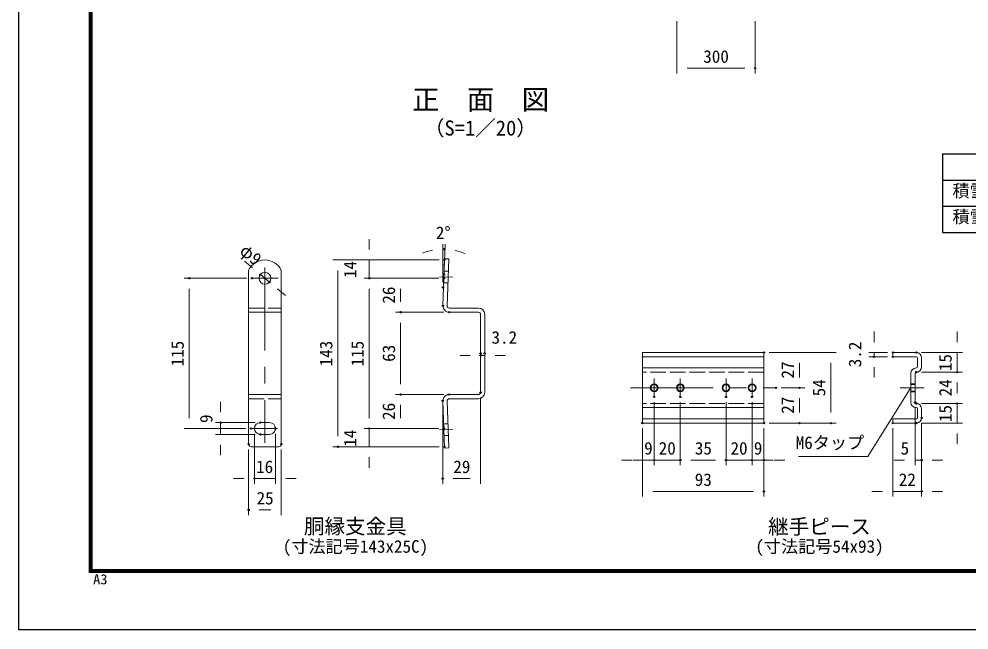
# Model space of a CAD drawing. Units: millimetres, scale not verified, with parts at other scales. Extents: x -4200 to 4200, y -2970 to 2970.
# Drawn here: x -4200 to -562, y -2970 to -631 of the extents above; entities that cross this region are included whole.
import ezdxf
from ezdxf.enums import TextEntityAlignment as Align

# ---------------------------------------------------------------- set-up
doc = ezdxf.new("R2010")
doc.units = ezdxf.units.MM
doc.header["$LTSCALE"] = 10
doc.header["$PDMODE"] = 32
doc.header["$PDSIZE"] = 5
for name, pattern in [('DASHED', [7.5, 6, -1.5]), ('USER1', [50.8, 31.75, -6.35, 6.35, -6.35]), ('USER2', [0.375, 0.25, -0.125])]:
    doc.linetypes.add(name, pattern=pattern)
for name, color, linetype, lineweight in [('0-0_D-TTL', 2, 'Continuous', 25), ('0-1_D-TTL-TXT', 7, 'Continuous', 25), ('0-2_D-BMK', 2, 'USER1', 13), ('0-6_D-STR3', 3, 'Continuous', 13), ('0-8_D-STR-DIM', 7, 'Continuous', 13), ('0-9_0', 7, 'Continuous', 25), ('0-B_D-STR-TXT', 7, 'Continuous', 13)]:
    doc.layers.add(name, color=color, linetype=linetype, lineweight=lineweight)
doc.layers.add('0-A_Defpoints', color=8, linetype='Continuous')
doc.styles.add('ＭＳ ゴシック', font='')
doc.styles.get('ＭＳ ゴシック').set_extended_font_data('MS Gothic')

msp = doc.modelspace()

# ---------------------------------------------------------------- linework, layer by layer
at = {"layer": '0-0_D-TTL'}
for points in [[(-4199.92, 2970), (4200.08, 2970), (4200.08, -2970), (-4199.92, -2970)], [(-3929.92, 2750), (3930.08, 2750), (3930.08, -2750), (-3929.92, -2750)], [(-3927.42, 2747.5), (3927.58, 2747.5), (3927.58, -2747.5), (-3927.42, -2747.5)], [(-3924.92, 2745), (3925.08, 2745), (3925.08, -2745), (-3924.92, -2745)], [(-3922.42, 2742.5), (3922.58, 2742.5), (3922.58, -2742.5), (-3922.42, -2742.5)], [(-3919.92, 2740), (3920.08, 2740), (3920.08, -2740), (-3919.92, -2740)]]:
    msp.add_lwpolyline(points, close=True, dxfattribs=at)
at = {"layer": '0-2_D-BMK'}
for p, q in [((-3258.07, -1582.16), (-3258.07, -2253.75)), ((-3308.07, -1623.72), (-3208.07, -1623.72)), ((-2539.01, -1619.98), (-2589.62, -1618.21)), ((-1767.48, -2008), (-1767.48, -2078)), ((-1667.48, -2008), (-1667.48, -2078)), ((-1492.48, -2008), (-1492.48, -2078)), ((-1392.48, -2008), (-1392.48, -2078)), ((-1858.72, -2043), (-1301.24, -2043)), ((-825.9, -2043), (-733.58, -2043)), ((-3311.02, -2198.72), (-3209.54, -2198.72)), ((-2539.01, -2202.46), (-2589.62, -2204.23))]:
    msp.add_line(p, q, dxfattribs=at)
at = {"layer": '0-6_D-STR3'}
for p, q in [((-2570.19, -1548.85), (-2576.47, -1728.88)), ((-2554.2, -1549.4), (-2570.19, -1548.85)), ((-2554.2, -1549.4), (-2560.48, -1729.44)), ((-3320.57, -1592.2), (-3320.57, -2258.72)), ((-3195.57, -1592.2), (-3195.57, -2258.72)), ((-2555.85, -1596.87), (-2571.84, -1596.32)), ((-2557.42, -1641.85), (-2573.41, -1641.29)), ((-2440.34, -1737.72), (-2552.49, -1737.72)), ((-3320.57, -1753.72), (-3195.57, -1753.72)), ((-2440.34, -1753.72), (-2552.49, -1753.72)), ((-2432.34, -1761.72), (-2432.34, -2060.72)), ((-2416.34, -1761.72), (-2416.34, -2060.72)), ((-1812.48, -1908), (-1812.48, -2178)), ((-1812.48, -1908), (-1347.48, -1908)), ((-1812.48, -1924), (-1347.48, -1924)), ((-1347.48, -1908), (-1347.48, -2178)), ((-853.53, -1908), (-853.53, -1924)), ((-853.53, -1908), (-763.53, -1908)), ((-853.53, -1924), (-763.53, -1924)), ((-759.53, -1928), (-759.53, -1963)), ((-743.53, -1928), (-743.53, -1963)), ((-1347.48, -1967), (-1812.48, -1967)), ((-784.53, -1987), (-784.53, -2099)), ((-768.53, -1987), (-768.53, -2099)), ((-764.53, -1967), (-763.53, -1967)), ((-764.53, -1983), (-763.53, -1983)), ((-3320.57, -2068.72), (-3195.57, -2068.72)), ((-2440.34, -2068.72), (-2552.49, -2068.72)), ((-2576.47, -2093.56), (-2570.19, -2273.6)), ((-2560.48, -2093), (-2554.2, -2273.04)), ((-2440.34, -2084.72), (-2552.49, -2084.72)), ((-764.53, -2103), (-763.53, -2103)), ((-1347.48, -2119), (-1812.48, -2119)), ((-764.53, -2119), (-763.53, -2119)), ((-759.53, -2123), (-759.53, -2158)), ((-743.53, -2123), (-743.53, -2158)), ((-3240.57, -2176.22), (-3275.57, -2176.22)), ((-2557.42, -2180.59), (-2573.41, -2181.15)), ((-1812.48, -2162), (-1347.48, -2162)), ((-1812.48, -2178), (-1347.48, -2178)), ((-853.53, -2162), (-763.53, -2162)), ((-853.53, -2162), (-853.53, -2178)), ((-853.53, -2178), (-763.53, -2178)), ((-3240.57, -2221.22), (-3275.57, -2221.22)), ((-2555.85, -2225.57), (-2571.84, -2226.12)), ((-3205.57, -2268.72), (-3310.57, -2268.72)), ((-2554.2, -2273.04), (-2570.19, -2273.6))]:
    msp.add_line(p, q, dxfattribs=at)
at = {"layer": '0-6_D-STR3', "linetype": 'DASHED'}
for p, q in [((-3320.57, -1737.72), (-3195.57, -1737.72)), ((-1347.48, -1983), (-1812.48, -1983)), ((-3320.57, -2084.72), (-3195.57, -2084.72)), ((-1347.48, -2103), (-1812.48, -2103))]:
    msp.add_line(p, q, dxfattribs=at)
at = {"layer": '0-6_D-STR3', "linetype": 'USER2'}
for p, q in [((-784.53, -2028), (-768.53, -2028)), ((-784.53, -2030.7), (-768.53, -2030.7)), ((-784.53, -2055.29), (-768.53, -2055.29)), ((-784.53, -2058), (-768.53, -2058))]:
    msp.add_line(p, q, dxfattribs=at)
at = {"layer": '0-6_D-STR3'}
for centre, radius in [((-3258.07, -1623.72), 22.5), ((-1767.48, -2043), 15), ((-1767.48, -2043), 12.29), ((-1667.48, -2043), 15), ((-1667.48, -2043), 12.29), ((-1492.48, -2043), 15), ((-1492.48, -2043), 12.29), ((-1392.48, -2043), 15), ((-1392.48, -2043), 12.29)]:
    msp.add_circle(centre, radius, dxfattribs=at)
for centre, radius, start, end in [((-3258.07, -1623.72), 70, 26.7655, 153.2345), ((-2552.49, -1729.72), 24, 178, 270), ((-2552.49, -1729.72), 8, 178, 270), ((-2440.34, -1761.72), 24, 0, 90), ((-2440.34, -1761.72), 8, 0, 90), ((-763.53, -1928), 20, 0, 90), ((-763.53, -1928), 4, 0, 90), ((-763.53, -1963), 4, 270, 0), ((-763.53, -1963), 20, 270, 0), ((-764.53, -1987), 20, 90, 180), ((-764.53, -1987), 4, 90, 180), ((-2552.49, -2092.72), 24, 90, 182), ((-2440.34, -2060.72), 8, 270, 0), ((-2440.34, -2060.72), 24, 270, 0), ((-2552.49, -2092.72), 8, 90, 182), ((-764.53, -2099), 20, 180, 270), ((-764.53, -2099), 4, 180, 270), ((-763.53, -2123), 20, 0, 90), ((-763.53, -2123), 4, 0, 90), ((-3275.57, -2198.72), 22.5, 90, 270), ((-3240.57, -2198.72), 22.5, 270, 90), ((-763.53, -2158), 4, 270, 0), ((-763.53, -2158), 20, 270, 0), ((-3310.57, -2258.72), 10, 180, 270), ((-3205.57, -2258.72), 10, 270, 0)]:
    msp.add_arc(centre, radius, start, end, dxfattribs=at)
at = {"layer": '0-8_D-STR-DIM'}
for p, q in [((-1680.77, -640.15), (-1680.77, -840.15)), ((-1380.77, -640.15), (-1380.77, -840.15)), ((-1640.77, -820.15), (-1420.77, -820.15)), ((-2858.75, -1513.72), (-2858.75, -1473.72)), ((-2576.47, -1638.52), (-2576.47, -1492.7)), ((-2571.61, -1589.64), (-2568.23, -1492.84)), ((-3306.15, -1583.79), (-3336.92, -1558.23)), ((-2590.36, -1553.72), (-2998.75, -1553.72)), ((-2590.36, -1553.72), (-2878.75, -1553.72)), ((-2858.75, -1553.72), (-2858.75, -1623.72)), ((-2978.75, -1593.72), (-2978.75, -2228.72)), ((-3328.07, -1623.72), (-3567.84, -1623.72)), ((-3240.76, -1638.1), (-3275.38, -1609.34)), ((-2592.8, -1623.72), (-2878.75, -1623.72)), ((-2592.8, -1623.72), (-2878.75, -1623.72)), ((-2592.8, -1623.72), (-2758.75, -1623.72)), ((-3547.84, -2158.72), (-3547.84, -1663.72)), ((-3209.99, -1663.65), (-3179.22, -1689.21)), ((-2858.75, -1663.72), (-2858.75, -1703.72)), ((-2858.75, -1663.72), (-2858.75, -2158.72)), ((-2738.75, -1663.72), (-2738.75, -1713.72)), ((-2572.49, -1753.72), (-2758.75, -1753.72)), ((-2572.49, -1753.72), (-2758.75, -1753.72)), ((-2738.75, -1793.72), (-2738.75, -2028.72)), ((-925.63, -1868), (-925.63, -1828)), ((-607.16, -1868), (-607.16, -1828)), ((-2472.34, -1919.15), (-2512.34, -1919.15)), ((-2416.34, -1919.15), (-2432.34, -1919.15)), ((-2376.34, -1919.15), (-2336.34, -1919.15)), ((-1327.48, -1908), (-1191.11, -1908)), ((-1327.48, -1908), (-1071.11, -1908)), ((-873.53, -1908), (-945.63, -1908)), ((-873.53, -1924), (-945.63, -1924)), ((-925.63, -1908), (-925.63, -1924)), ((-743.53, -1908), (-587.16, -1908)), ((-607.16, -1908), (-607.16, -1983)), ((-2432.34, -1931.22), (-2432.34, -1939.15)), ((-2416.34, -1931.22), (-2416.34, -1939.15)), ((-1211.11, -1948), (-1211.11, -2003)), ((-1091.11, -1948), (-1091.11, -2138)), ((-925.63, -1964), (-925.63, -2004)), ((-744.03, -1983), (-587.16, -1983)), ((-744.03, -1983), (-587.16, -1983)), ((-607.16, -2023), (-607.16, -2063)), ((-607.16, -2023), (-607.16, -2063)), ((-607.16, -2063), (-607.16, -2023)), ((-2572.49, -2068.72), (-2758.75, -2068.72)), ((-2572.49, -2068.72), (-2758.75, -2068.72)), ((-1281.24, -2043), (-1191.11, -2043)), ((-1281.24, -2043), (-1191.11, -2043)), ((-3427.84, -2136.22), (-3427.84, -2096.22)), ((-2738.75, -2158.72), (-2738.75, -2108.72)), ((-2432.34, -2080.72), (-2432.34, -2410.59)), ((-1767.48, -2098), (-1767.48, -2339.65)), ((-1767.48, -2098), (-1767.48, -2339.65)), ((-1667.48, -2098), (-1667.48, -2339.65)), ((-1667.48, -2098), (-1667.48, -2339.65)), ((-1492.48, -2098), (-1492.48, -2339.65)), ((-1492.48, -2098), (-1492.48, -2339.65)), ((-1392.48, -2098), (-1392.48, -2339.65)), ((-1392.48, -2098), (-1392.48, -2339.65)), ((-1211.11, -2083), (-1211.11, -2138)), ((-744.03, -2103), (-587.16, -2103)), ((-743.53, -2103), (-587.16, -2103)), ((-607.16, -2178), (-607.16, -2103)), ((-2858.75, -2158.72), (-2858.75, -2118.72)), ((-2577.34, -2112.64), (-2577.34, -2410.59)), ((-768.53, -2119), (-768.53, -2339.65)), ((-3295.57, -2176.22), (-3447.84, -2176.22)), ((-3427.84, -2221.22), (-3427.84, -2176.22)), ((-1327.48, -2178), (-1191.11, -2178)), ((-1327.48, -2178), (-1071.11, -2178)), ((-743.53, -2178), (-743.53, -2339.65)), ((-743.53, -2178), (-743.53, -2459.65)), ((-743.53, -2178), (-587.16, -2178)), ((-3331.02, -2198.72), (-3567.84, -2198.72)), ((-3298.07, -2218.72), (-3298.07, -2410.59)), ((-3218.07, -2218.72), (-3218.07, -2410.59)), ((-2592.8, -2198.72), (-2878.75, -2198.72)), ((-2592.8, -2198.72), (-2878.75, -2198.72)), ((-2858.75, -2268.72), (-2858.75, -2198.72)), ((-2592.8, -2198.72), (-2758.75, -2198.72)), ((-1812.48, -2198), (-1812.48, -2339.65)), ((-1812.48, -2198), (-1812.48, -2459.65)), ((-1347.48, -2198), (-1347.48, -2339.65)), ((-1347.48, -2198), (-1347.48, -2459.65)), ((-853.53, -2198), (-853.53, -2459.65)), ((-607.16, -2218), (-607.16, -2258)), ((-3295.57, -2221.22), (-3447.84, -2221.22)), ((-3427.84, -2261.22), (-3427.84, -2301.22)), ((-3320.57, -2278.72), (-3320.57, -2530.59)), ((-3195.57, -2278.72), (-3195.57, -2530.59)), ((-2590.36, -2268.72), (-2998.75, -2268.72)), ((-2590.36, -2268.72), (-2878.75, -2268.72)), ((-2858.75, -2308.72), (-2858.75, -2348.72)), ((-1852.48, -2319.65), (-1892.48, -2319.65)), ((-1807.48, -2319.65), (-1847.48, -2319.65)), ((-1812.48, -2319.65), (-1767.48, -2319.65)), ((-1767.48, -2319.65), (-1667.48, -2319.65)), ((-1727.48, -2319.65), (-1687.48, -2319.65)), ((-1627.48, -2319.65), (-1587.48, -2319.65)), ((-1627.48, -2319.65), (-1532.48, -2319.65)), ((-1532.48, -2319.65), (-1572.48, -2319.65)), ((-1492.48, -2319.65), (-1392.48, -2319.65)), ((-1432.48, -2319.65), (-1472.48, -2319.65)), ((-1392.48, -2319.65), (-1347.48, -2319.65)), ((-1352.48, -2319.65), (-1312.48, -2319.65)), ((-1307.48, -2319.65), (-1267.48, -2319.65)), ((-808.53, -2319.65), (-848.53, -2319.65)), ((-768.53, -2319.65), (-743.53, -2319.65)), ((-703.53, -2319.65), (-663.53, -2319.65)), ((-3338.07, -2390.59), (-3378.07, -2390.59)), ((-3218.07, -2390.59), (-3298.07, -2390.59)), ((-3178.07, -2390.59), (-3138.07, -2390.59)), ((-2472.34, -2390.59), (-2537.34, -2390.59)), ((-1772.48, -2439.65), (-1387.48, -2439.65)), ((-893.53, -2439.65), (-933.53, -2439.65)), ((-853.53, -2439.65), (-743.53, -2439.65)), ((-703.53, -2439.65), (-663.53, -2439.65)), ((-3235.57, -2510.59), (-3280.57, -2510.59))]:
    msp.add_line(p, q, dxfattribs=at)
for start, end in [(100.61635, 111.2327), (88, 90), (66.7673, 77.38365)]:
    msp.add_arc((-2576.47, -1728.88), 216.19, start, end, dxfattribs=at)
at = {"layer": '0-9_0'}
for p, q in [((-663.71, -1148.01), (316.29, -1148.01)), ((-663.71, -1148.01), (-663.71, -1448.01)), ((-663.71, -1248.01), (316.29, -1248.01)), ((-663.71, -1348.01), (316.29, -1348.01)), ((-663.71, -1448.01), (316.29, -1448.01))]:
    msp.add_line(p, q, dxfattribs=at)
at = {"layer": '0-A_Defpoints'}
for p in [(-1380.77, -820.15), (-2571.44, -1512.75), (-2570.36, -1553.72), (-3547.84, -1623.72), (-3308.07, -1623.72), (-3275.38, -1609.34), (-3240.76, -1638.1), (-2858.75, -1623.72), (-2572.8, -1623.72), (-2572.31, -1609.63), (-2576.47, -1658.52), (-2576.47, -1728.88), (-2738.75, -1753.72), (-2552.49, -1753.72), (-2552.49, -1753.72), (-2432.34, -1911.22), (-2432.34, -1919.15), (-2416.34, -1911.22), (-1347.48, -1908), (-925.63, -1924), (-853.53, -1908), (-853.53, -1924), (-763.53, -1908), (-764.03, -1983), (-607.16, -1983), (-2738.75, -2068.72), (-2738.75, -2068.72), (-2552.49, -2068.72), (-2552.49, -2068.72), (-2432.34, -2060.72), (-1301.24, -2043), (-1211.11, -2043), (-2577.34, -2092.64), (-1767.48, -2078), (-1667.48, -2078), (-1492.48, -2078), (-1392.48, -2078), (-768.53, -2099), (-764.03, -2103), (-763.53, -2103), (-607.16, -2103), (-607.16, -2103), (-3427.84, -2176.22), (-3275.57, -2176.22), (-1812.48, -2178), (-1347.48, -2178), (-1347.48, -2178), (-1211.11, -2178), (-1091.11, -2178), (-853.53, -2178), (-763.53, -2178), (-743.53, -2158), (-3311.02, -2198.72), (-3298.07, -2198.72), (-3275.57, -2221.22), (-3218.07, -2198.72), (-2858.75, -2198.72), (-2858.75, -2198.72), (-2572.8, -2198.72), (-2572.8, -2198.72), (-3320.57, -2258.72), (-3195.57, -2258.72), (-2978.75, -2268.72), (-2570.36, -2268.72), (-2570.36, -2268.72), (-1767.48, -2319.65), (-1667.48, -2319.65), (-1492.48, -2319.65), (-1392.48, -2319.65), (-1347.48, -2319.65), (-743.53, -2319.65), (-3298.07, -2390.59), (-2577.34, -2390.59), (-1347.48, -2439.65), (-743.53, -2439.65), (-3320.57, -2510.59)]:
    msp.add_point(p, dxfattribs=at)
at = {"layer": '0-B_D-STR-TXT'}
msp.add_lwpolyline([(-1214.35, -2305.49), (-949.08, -2305.49), (-785.6, -2044.68)], dxfattribs=at)

# ---------------------------------------------------------------- texts
at = {"layer": '0-0_D-TTL', "style": 'ＭＳ ゴシック', "width": 1.05}
msp.add_text('A3', height=38.49, dxfattribs=at).set_placement((-3916, -2806.81), align=Align.BOTTOM_LEFT)
at = {"layer": '0-1_D-TTL-TXT', "style": 'ＭＳ ゴシック'}
for s, height, p in [('正\u3000面\u3000図', 76.98, (-2694.67, -1001.55)), ('（S=1／20）', 57.7, (-2649.19, -1094.74)), ('積雪地', 48.09, (-625.24, -1327.7)), ('積雪寒冷地', 48.09, (-625.24, -1426.68)), ('胴縁支金具', 57.7, (-3108.68, -2619.21)), ('継手ピース', 57.7, (-1331.36, -2620.43)), ('(寸法記号143x25C)', 48.09, (-3189.9, -2688.79)), ('(寸法記号54x93)', 48.09, (-1380.09, -2688.79))]:
    msp.add_text(s, height=height, dxfattribs=at).set_placement(p, align=Align.BOTTOM_LEFT)
at = {"layer": '0-8_D-STR-DIM', "style": 'ＭＳ ゴシック'}
for s, p in [('300', (-1579.65, -813.4)), ('3.2', (-2390.61, -1888.62)), ('9', (-1805.95, -2312.9)), ('20', (-1750.23, -2312.91)), ('35', (-1611.95, -2312.91)), ('20', (-1475.23, -2312.91)), ('9', (-1385.95, -2312.9)), ('5', (-823.85, -2312.9)), ('16', (-3291.94, -2383.85)), ('29', (-2536.94, -2383.84)), ('93', (-1612.2, -2432.91)), ('22', (-830.76, -2432.91)), ('25', (-3290.17, -2503.84))]:
    msp.add_text(s, height=48.09, dxfattribs=at).set_placement(p, align=Align.BOTTOM_LEFT)
for s, rotation, p in [('2°', 359.922, (-2603.69, -1488.19)), ('φ9', 320.289, (-3368.55, -1536.58)), ('14', 90, (-2893.49, -1623.25)), ('26', 90, (-2745.49, -1720.95)), ('115', 90, (-3554.59, -1961.22)), ('143', 90, (-2985.49, -1961.22)), ('115', 90, (-2865.49, -1961.22)), ('63', 90, (-2745.49, -1943.57)), ('3.2', 90, (-960.38, -1964.35)), ('15', 90, (-613.91, -1979.25)), ('27', 90, (-1217.86, -2007.35)), ('54', 90, (-1097.86, -2075.75)), ('24', 90, (-613.91, -2075.87)), ('26', 90, (-2745.49, -2165.95)), ('27', 90, (-1217.86, -2142.35)), ('15', 90, (-613.91, -2174.25)), ('9', 90, (-3444.48, -2177.73)), ('14', 90, (-2893.49, -2268.25))]:
    msp.add_text(s, height=48.09, rotation=rotation, dxfattribs=at).set_placement(p, align=Align.BOTTOM_LEFT)
at = {"layer": '0-B_D-STR-TXT', "style": 'ＭＳ ゴシック'}
msp.add_text('M6タップ', height=48.09, dxfattribs=at).set_placement((-1225.53, -2291.54), align=Align.BOTTOM_LEFT)

doc.saveas('drawing.dxf')
